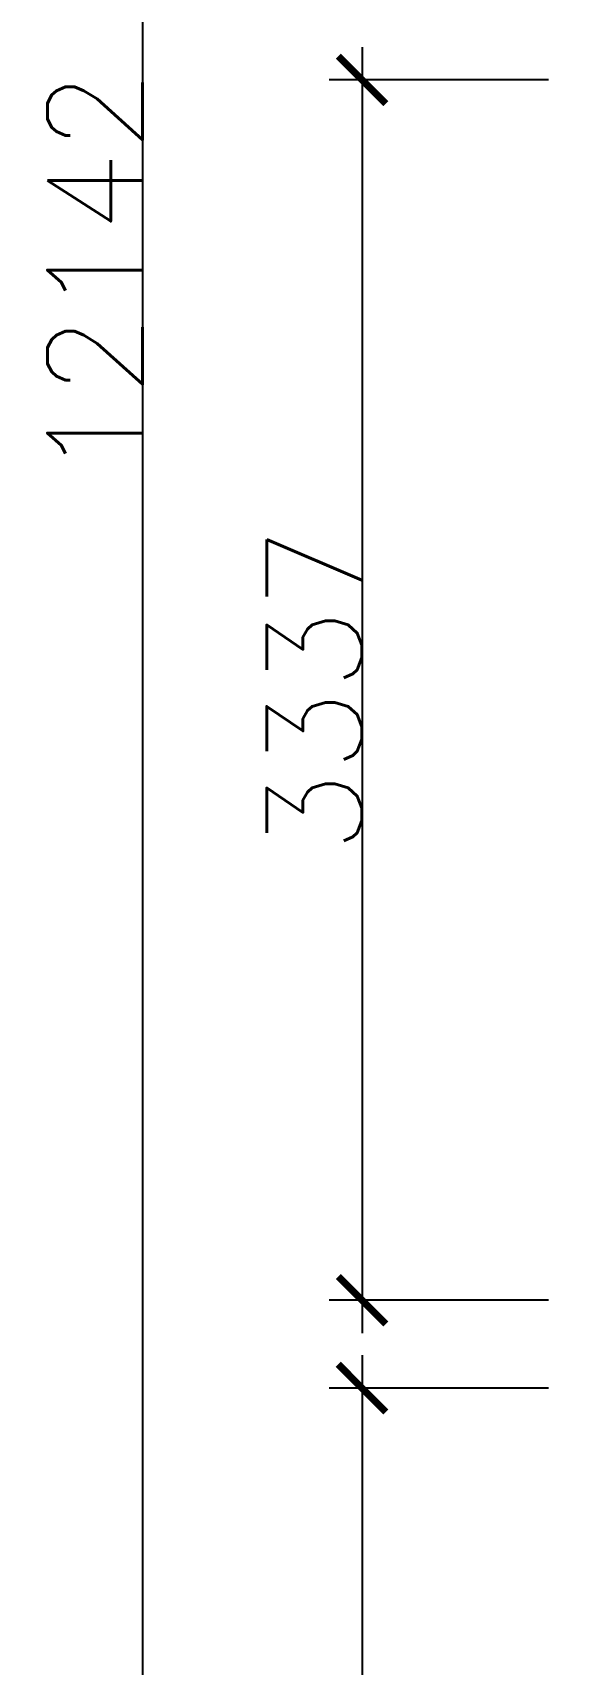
# Model space of a CAD drawing. Header units: millimetres. Extents: x -2231407 to 1513712, y -2704583 to 257.
# Drawn here: x 611089 to 612590, y -1352248 to -1347786 of the extents above; entities that cross this region are included whole.
import ezdxf

# ---------------------------------------------------------------- set-up
doc = ezdxf.new("R2010")
doc.units = ezdxf.units.MM
doc.styles.get("Standard").update_dxf_attribs({"font": 'txt', "bigfont": 'gbcbig.shx'})
doc.dimstyles.new('ISO-25$0', dxfattribs={"dimscale": 0, "dimtxt": 60, "dimasz": 30, "dimexe": 15, "dimexo": 15, "dimtad": 1, "dimdec": 4, "dimlunit": 6, "dimtxsty": 'Standard', "dimblk": 'ARCHTICK', "dimblk1": 'ARCHTICK', "dimblk2": 'ARCHTICK', "dimsah": 1, "dimcen": 3, "dimdle": 3, "dimse2": 1, "dimsd2": 1, "dimadec": 0, "dimazin": 0, "dimtfac": 1, "dimtdec": 4, "dimtmove": 0, "dimatfit": 3, "dimldrblk": 'DOT', "dimfxl": 1, "dimtolj": 1, "dimtzin": 0, "dimarcsym": 0})

# ---------------------------------------------------------------- blocks, each defined once
blk = doc.blocks.new('_ArchTick')
at = {"color": 0, "linetype": 'ByBlock', "const_width": 0.15}
blk.add_lwpolyline([(-0.5, -0.5), (0.5, 0.5)], dxfattribs=at)
blk = doc.blocks.new('*D172')
at = {"color": 250, "lineweight": -2}
for p, q in [((611990.3, -1347825.9), (611990.3, -1351342.9)), ((612500.3, -1347915.9), (611900.3, -1347915.9)), ((612500.3, -1351252.9), (611900.3, -1351252.9))]:
    blk.add_line(p, q, dxfattribs=at)
at = {"layer": 'Defpoints', "color": 0}
for p in [(612590.3, -1347915.9), (611990.3, -1351252.9), (612590.3, -1351252.9)]:
    blk.add_point(p, dxfattribs=at)
at = {"color": 250, "lineweight": -2, "xscale": 130, "yscale": 130, "zscale": 130}
for p, rotation in [((611990.3, -1347915.9), 90), ((611990.3, -1351252.9), 270)]:
    blk.add_blockref('_ArchTick', p, dxfattribs=dict(at, rotation=rotation))
at = {"color": 0, "insert": (611859.7, -1349584.4), "char_height": 260, "attachment_point": 5, "rotation": 90}
blk.add_mtext('3337', dxfattribs=at)
blk = doc.blocks.new('*D173')
at = {"color": 250, "lineweight": -2}
for p, q in [((611990.3, -1351402.9), (611990.3, -1354607.9)), ((612500.3, -1351492.9), (611900.3, -1351492.9)), ((612500.3, -1354517.9), (611900.3, -1354517.9))]:
    blk.add_line(p, q, dxfattribs=at)
at = {"layer": 'Defpoints', "color": 0}
for p in [(612590.3, -1351492.9), (611990.3, -1354517.9), (612590.3, -1354517.9)]:
    blk.add_point(p, dxfattribs=at)
at = {"color": 250, "lineweight": -2, "xscale": 130, "yscale": 130, "zscale": 130}
for p, rotation in [((611990.3, -1351492.9), 90), ((611990.3, -1354517.9), 270)]:
    blk.add_blockref('_ArchTick', p, dxfattribs=dict(at, rotation=rotation))
at = {"color": 0, "insert": (611859.7, -1353005.4), "char_height": 260, "attachment_point": 5, "rotation": 90}
blk.add_mtext('3025', dxfattribs=at)
blk = doc.blocks.new('*D174')
at = {"color": 250, "lineweight": -2}
for p, q in [((611390.3, -1354607.9), (611390.3, -1342285.9)), ((611900.3, -1342375.9), (611300.3, -1342375.9)), ((611900.3, -1354517.9), (611300.3, -1354517.9))]:
    blk.add_line(p, q, dxfattribs=at)
at = {"layer": 'Defpoints', "color": 0}
for p in [(611390.3, -1342375.9), (611990.3, -1342375.9), (611990.3, -1354517.9)]:
    blk.add_point(p, dxfattribs=at)
at = {"color": 250, "lineweight": -2, "xscale": 130, "yscale": 130, "zscale": 130}
for p, rotation in [((611390.3, -1342375.9), 90), ((611390.3, -1354517.9), 270)]:
    blk.add_blockref('_ArchTick', p, dxfattribs=dict(at, rotation=rotation))
at = {"color": 0, "insert": (611259.7, -1348446.9), "char_height": 260, "attachment_point": 5, "rotation": 90}
blk.add_mtext('12142', dxfattribs=at)

msp = doc.modelspace()

# ---------------------------------------------------------------- dimensions: what is measured, and where the dimension line sits
for base, p1, p2, picture, middle in [((611390.32054, -1342375.94222), (611990.32054, -1354517.94222), (611990.32054, -1342375.94222), '*D174', (611259.69554, -1348446.94222)), ((611990.32054, -1351252.94222), (612590.32054, -1347915.94222), (612590.32054, -1351252.94222), '*D172', (611859.69554, -1349584.44222)), ((611990.32054, -1354517.94222), (612590.32054, -1351492.94222), (612590.32054, -1354517.94222), '*D173', (611859.69554, -1353005.44222))]:
    dim = msp.add_linear_dim(base=base, p1=p1, p2=p2, angle=90, dimstyle='ISO-25$0', override={"dimscale": 1, "dimtxt": 260, "dimasz": 130, "dimexe": 90, "dimexo": 90, "dimdec": 0, "dimlunit": 2, "dimsah": 0, "dimcen": 2.5, "dimdle": 90, "dimse2": 0, "dimsd2": 0, "dimtdec": 0, "dimldrblk": 'ArchTick', "dimtolj": 0, "dimtzin": 8})
    dim.commit()
    dim.dimension.update_dxf_attribs({"geometry": picture, "text_midpoint": middle})

doc.saveas('drawing.dxf')
